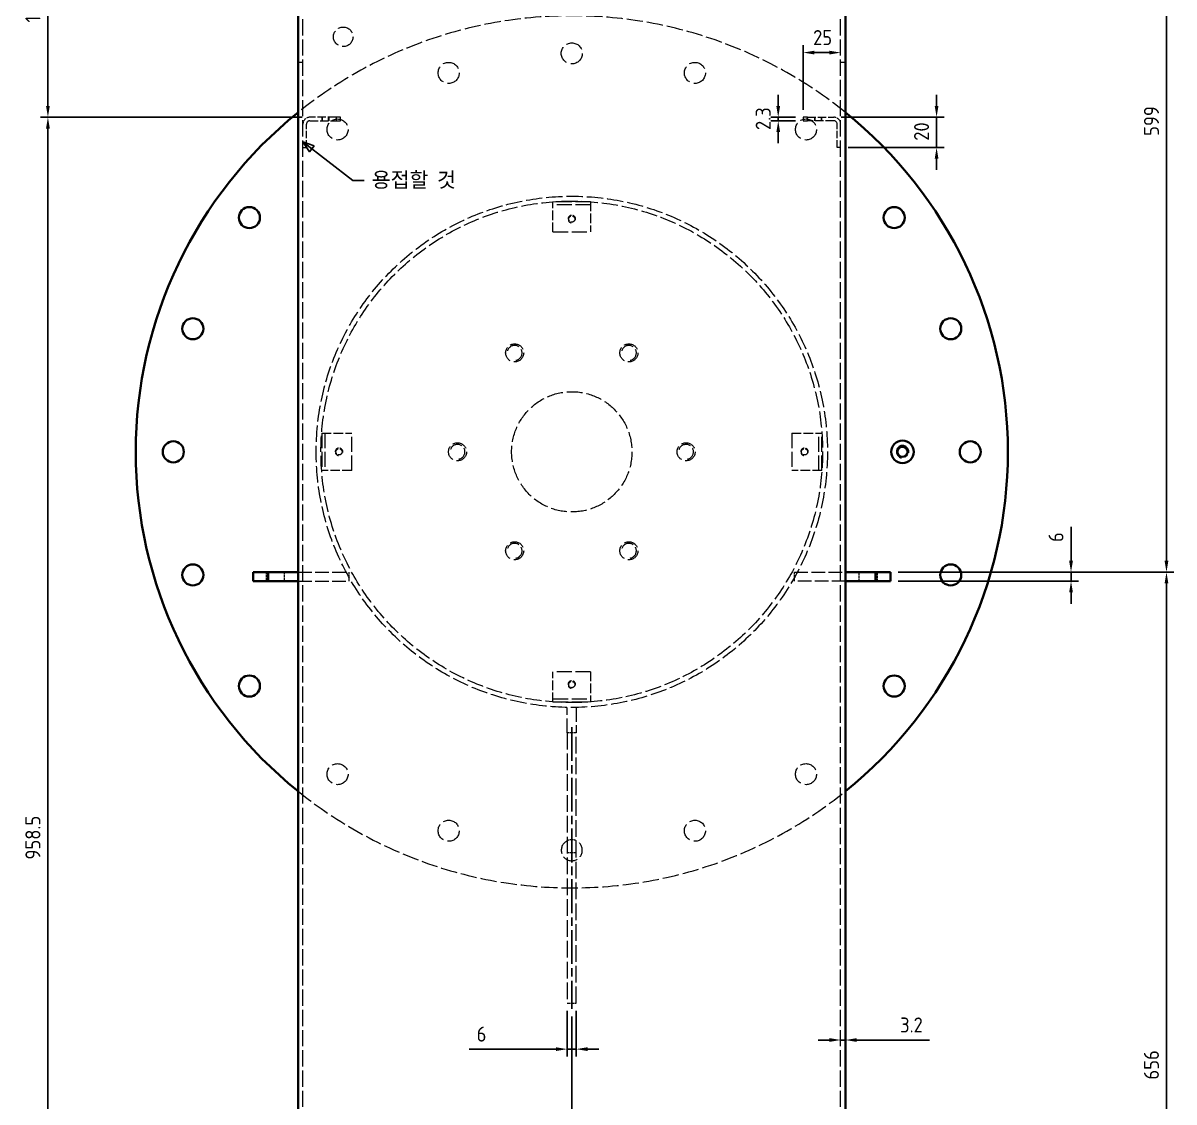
# Model space of a CAD drawing. Header units: millimetres. Extents: x 0 to 4205, y 0 to 2970.
# Drawn here: x 2604 to 3370, y 1052 to 1769 of the extents above; entities that cross this region are included whole.
import ezdxf

# ---------------------------------------------------------------- set-up
doc = ezdxf.new("R2010")
doc.units = ezdxf.units.MM
doc.header["$LTSCALE"] = 5
doc.linetypes.add('CHAIN', pattern=[0.3543, 0.2362, -0.0295, 0.0591, -0.0295])
doc.linetypes.add('DASHED', pattern=[0.2067, 0.1654, -0.0413])
doc.layers.get('0').update_dxf_attribs({"color": 3, "lineweight": 25})
for name, color, linetype, lineweight in [('가려진 것(ISO)', 2, 'DASHED', 18), ('가시적인 것(ISO)', 3, 'Continuous', 40), ('가시적인 좁은 것(ISO)', 3, 'Continuous', 35), ('기호(ISO)', 5, 'Continuous', 25), ('중심선(ISO)', 1, 'Continuous', 25), ('치수(ISO)', 2, 'Continuous', 25)]:
    doc.layers.add(name, color=color, linetype=linetype, lineweight=lineweight)
doc.styles.add('치수 텍스트_PSTEK_POSCO', font='isocp.shx')
doc.dimstyles.new('치수_PSTEK_POSCO', dxfattribs={"dimscale": 5, "dimtxt": 2, "dimasz": 1.5, "dimexe": 1, "dimexo": 1, "dimgap": 1, "dimtad": 1, "dimrnd": 1e-08, "dimdsep": 46, "dimtxsty": '치수 텍스트_PSTEK_POSCO', "dimcen": 0.09, "dimdle": 10, "dimclrd": 7, "dimclre": 7, "dimclrt": 2, "dimadec": 1, "dimazin": 2, "dimtfac": 1, "dimtmove": 0, "dimatfit": 3, "dimldrblk": 'Filled-2', "dimfxl": 0, "dimtolj": 1, "dimlwd": -1, "dimlwe": -1, "dimarcsym": 0})
doc.dimstyles.new('치수_PSTEK_POSCO$7', dxfattribs={"dimscale": 5, "dimtxt": 2, "dimasz": 1.5, "dimexe": 1, "dimexo": 1, "dimgap": 1, "dimtad": 1, "dimrnd": 1e-08, "dimdsep": 46, "dimtxsty": '치수 텍스트_PSTEK_POSCO', "dimcen": 0.09, "dimdle": 10, "dimclrd": 7, "dimclre": 7, "dimclrt": 2, "dimadec": 1, "dimazin": 2, "dimtfac": 1, "dimtmove": 0, "dimatfit": 3, "dimldrblk": 'Filled-2', "dimfxl": 0, "dimtolj": 1, "dimlwd": -1, "dimlwe": -1, "dimarcsym": 0})

# ---------------------------------------------------------------- blocks, each defined once
blk = doc.blocks.new('*D65')
at = {"layer": 'Defpoints', "color": 0, "transparency": 16777216}
for p in [(3151.22, 1093.08), (3148.02, 1080.05), (3151.22, 1080.43)]:
    blk.add_point(p, dxfattribs=at)
at = {"layer": '치수(ISO)', "color": 7, "transparency": 16777216}
for p, q in [((3140.52, 1093.08), (3133.02, 1093.08)), ((3148.02, 1093.08), (3151.22, 1093.08)), ((3158.72, 1093.08), (3207.15, 1093.08))]:
    blk.add_line(p, q, dxfattribs=at)
for points in [[(3140.52, 1094.33), (3140.52, 1091.83), (3148.02, 1093.08)], [(3158.72, 1094.33), (3158.72, 1091.83), (3151.22, 1093.08)]]:
    blk.add_solid(points, dxfattribs=at)
at = {"layer": '치수(ISO)', "color": 2, "transparency": 16777216, "insert": (3187.55, 1103.08), "char_height": 10, "attachment_point": 4, "style": '치수 텍스트_PSTEK_POSCO'}
blk.add_mtext('\\A1;3.2', dxfattribs=at)
blk = doc.blocks.new('Filled-2')
at = {"color": 0}
for p, q in [((0, 0), (-1, 0.33)), ((-1, 0.33), (-1, -0.33)), ((-1, 0), (0, 0)), ((-1, -0.33), (0, 0))]:
    blk.add_line(p, q, dxfattribs=at)
at = {"color": 0, "flags": 128}
blk.add_lwpolyline([(-1, -0.33), (0, 0), (-1, 0.33), (-1, -0.33)], dxfattribs=at)
at = {"color": 0}
blk.add_solid([(-1, -0.33), (0, 0), (-1, 0.33), (-1, -0.33)], dxfattribs=at)
blk = doc.blocks.new('*D120')
at = {"layer": 'Defpoints', "color": 0, "transparency": 16777216}
for p in [(2795.02, 1847.79), (2620.84, 1706.79), (2795.02, 1706.79)]:
    blk.add_point(p, dxfattribs=at)
at = {"layer": '치수(ISO)', "color": 7, "transparency": 16777216}
for p, q in [((2790.02, 1847.79), (2615.84, 1847.79)), ((2620.84, 1840.29), (2620.84, 1714.29)), ((2790.02, 1706.79), (2615.84, 1706.79))]:
    blk.add_line(p, q, dxfattribs=at)
for points in [[(2619.59, 1840.29), (2622.09, 1840.29), (2620.84, 1847.79)], [(2619.59, 1714.29), (2622.09, 1714.29), (2620.84, 1706.79)]]:
    blk.add_solid(points, dxfattribs=at)
at = {"layer": '치수(ISO)', "color": 2, "transparency": 16777216, "insert": (2610.84, 1769.79), "char_height": 10, "attachment_point": 4, "rotation": 90, "style": '치수 텍스트_PSTEK_POSCO'}
blk.add_mtext('\\A1;141', dxfattribs=at)
blk = doc.blocks.new('*D121')
at = {"layer": 'Defpoints', "color": 0, "transparency": 16777216}
for p in [(2795.02, 1706.79), (2620.84, 748.29), (2772.22, 748.29)]:
    blk.add_point(p, dxfattribs=at)
at = {"layer": '치수(ISO)', "color": 7, "transparency": 16777216}
for p, q in [((2790.02, 1706.79), (2615.84, 1706.79)), ((2620.84, 1699.29), (2620.84, 755.79)), ((2767.22, 748.29), (2615.84, 748.29))]:
    blk.add_line(p, q, dxfattribs=at)
for points in [[(2619.59, 1699.29), (2622.09, 1699.29), (2620.84, 1706.79)], [(2619.59, 755.79), (2622.09, 755.79), (2620.84, 748.29)]]:
    blk.add_solid(points, dxfattribs=at)
at = {"layer": '치수(ISO)', "color": 2, "transparency": 16777216, "insert": (2610.84, 1213.12), "char_height": 10, "attachment_point": 4, "rotation": 90, "style": '치수 텍스트_PSTEK_POSCO'}
blk.add_mtext('\\A1;958.5', dxfattribs=at)
blk = doc.blocks.new('*D150')
at = {"layer": 'Defpoints', "color": 0, "transparency": 16777216}
for p in [(3148.02, 1749.82), (3148.02, 1749.82), (3123.02, 1706.79)]:
    blk.add_point(p, dxfattribs=at)
at = {"layer": '치수(ISO)', "color": 7, "transparency": 16777216}
for p, q in [((3123.02, 1711.79), (3123.02, 1754.82)), ((3130.52, 1749.82), (3140.52, 1749.82))]:
    blk.add_line(p, q, dxfattribs=at)
for points in [[(3130.52, 1751.07), (3130.52, 1748.57), (3123.02, 1749.82)], [(3140.52, 1751.07), (3140.52, 1748.57), (3148.02, 1749.82)]]:
    blk.add_solid(points, dxfattribs=at)
at = {"layer": '치수(ISO)', "color": 2, "transparency": 16777216, "insert": (3129.69, 1759.82), "char_height": 10, "attachment_point": 4, "style": '치수 텍스트_PSTEK_POSCO'}
blk.add_mtext('\\A1;25', dxfattribs=at)
blk = doc.blocks.new('*D151')
at = {"layer": 'Defpoints', "color": 0, "transparency": 16777216}
for p in [(3143.42, 1706.79), (3148.02, 1686.79), (3211.82, 1686.79)]:
    blk.add_point(p, dxfattribs=at)
at = {"layer": '치수(ISO)', "color": 7, "transparency": 16777216}
for p, q in [((3211.82, 1714.29), (3211.82, 1721.79)), ((3148.42, 1706.79), (3216.82, 1706.79)), ((3211.82, 1706.79), (3211.82, 1686.79)), ((3153.02, 1686.79), (3216.82, 1686.79)), ((3211.82, 1679.29), (3211.82, 1671.79))]:
    blk.add_line(p, q, dxfattribs=at)
for points in [[(3210.57, 1714.29), (3213.07, 1714.29), (3211.82, 1706.79)], [(3210.57, 1679.29), (3213.07, 1679.29), (3211.82, 1686.79)]]:
    blk.add_solid(points, dxfattribs=at)
at = {"layer": '치수(ISO)', "color": 2, "transparency": 16777216, "insert": (3201.82, 1691.15), "char_height": 10, "attachment_point": 4, "rotation": 90, "style": '치수 텍스트_PSTEK_POSCO'}
blk.add_mtext('\\A1;20', dxfattribs=at)
blk = doc.blocks.new('*D152')
at = {"layer": 'Defpoints', "color": 0, "transparency": 16777216}
for p in [(3106.52, 1706.79), (3123.02, 1706.79), (3123.02, 1704.49)]:
    blk.add_point(p, dxfattribs=at)
at = {"layer": '치수(ISO)', "color": 7, "transparency": 16777216}
for p, q in [((3106.52, 1714.29), (3106.52, 1721.79)), ((3118.02, 1706.79), (3101.52, 1706.79)), ((3118.02, 1704.49), (3101.52, 1704.49)), ((3106.52, 1704.49), (3106.52, 1706.79)), ((3106.52, 1696.99), (3106.52, 1689.49))]:
    blk.add_line(p, q, dxfattribs=at)
for points in [[(3105.27, 1714.29), (3107.77, 1714.29), (3106.52, 1706.79)], [(3105.27, 1696.99), (3107.77, 1696.99), (3106.52, 1704.49)]]:
    blk.add_solid(points, dxfattribs=at)
at = {"layer": '치수(ISO)', "color": 2, "transparency": 16777216, "insert": (3096.52, 1698.3), "char_height": 10, "attachment_point": 4, "rotation": 90, "style": '치수 텍스트_PSTEK_POSCO'}
blk.add_mtext('\\A1;2.3', dxfattribs=at)
blk = doc.blocks.new('*D168')
at = {"layer": 'Defpoints', "color": 0, "transparency": 16777216}
for p in [(3178.22, 2003.29), (3364.7, 2003.29), (3181.22, 1404.29)]:
    blk.add_point(p, dxfattribs=at)
at = {"layer": '치수(ISO)', "color": 7, "transparency": 16777216}
for p, q in [((3183.22, 2003.29), (3369.7, 2003.29)), ((3364.7, 1411.79), (3364.7, 1995.79)), ((3186.22, 1404.29), (3369.7, 1404.29))]:
    blk.add_line(p, q, dxfattribs=at)
for points in [[(3363.45, 1995.79), (3365.95, 1995.79), (3364.7, 2003.29)], [(3363.45, 1411.79), (3365.95, 1411.79), (3364.7, 1404.29)]]:
    blk.add_solid(points, dxfattribs=at)
at = {"layer": '치수(ISO)', "color": 2, "transparency": 16777216, "insert": (3354.7, 1694.41), "char_height": 10, "attachment_point": 4, "rotation": 90, "style": '치수 텍스트_PSTEK_POSCO'}
blk.add_mtext('\\A1;599', dxfattribs=at)
blk = doc.blocks.new('*D169')
at = {"layer": 'Defpoints', "color": 0, "transparency": 16777216}
for p in [(3181.22, 1404.29), (3166.22, 748.29), (3364.7, 748.29)]:
    blk.add_point(p, dxfattribs=at)
at = {"layer": '치수(ISO)', "color": 7, "transparency": 16777216}
for p, q in [((3186.22, 1404.29), (3369.7, 1404.29)), ((3364.7, 1396.79), (3364.7, 755.79)), ((3171.22, 748.29), (3369.7, 748.29))]:
    blk.add_line(p, q, dxfattribs=at)
for points in [[(3363.45, 1396.79), (3365.95, 1396.79), (3364.7, 1404.29)], [(3363.45, 755.79), (3365.95, 755.79), (3364.7, 748.29)]]:
    blk.add_solid(points, dxfattribs=at)
at = {"layer": '치수(ISO)', "color": 2, "transparency": 16777216, "insert": (3354.7, 1066.74), "char_height": 10, "attachment_point": 4, "rotation": 90, "style": '치수 텍스트_PSTEK_POSCO'}
blk.add_mtext('\\A1;656', dxfattribs=at)
blk = doc.blocks.new('*D170')
at = {"layer": 'Defpoints', "color": 0, "transparency": 16777216}
for p in [(3181.22, 1404.29), (3301.24, 1404.29), (3181.22, 1398.29)]:
    blk.add_point(p, dxfattribs=at)
at = {"layer": '치수(ISO)', "color": 7, "transparency": 16777216}
for p, q in [((3301.24, 1411.79), (3301.24, 1434.38)), ((3186.22, 1404.29), (3306.24, 1404.29)), ((3301.24, 1398.29), (3301.24, 1404.29)), ((3186.22, 1398.29), (3306.24, 1398.29)), ((3301.24, 1390.79), (3301.24, 1383.29))]:
    blk.add_line(p, q, dxfattribs=at)
for points in [[(3299.99, 1411.79), (3302.49, 1411.79), (3301.24, 1404.29)], [(3299.99, 1390.79), (3302.49, 1390.79), (3301.24, 1398.29)]]:
    blk.add_solid(points, dxfattribs=at)
at = {"layer": '치수(ISO)', "color": 2, "transparency": 16777216, "insert": (3291.24, 1424.29), "char_height": 10, "attachment_point": 4, "rotation": 90, "style": '치수 텍스트_PSTEK_POSCO'}
blk.add_mtext('\\A1;6', dxfattribs=at)
blk = doc.blocks.new('*D171')
at = {"layer": 'Defpoints', "color": 0, "transparency": 16777216}
for p in [(2969.22, 1113.74), (2787.22, 1071.98), (2787.22, 1024.66)]:
    blk.add_point(p, dxfattribs=at)
at = {"layer": '치수(ISO)', "color": 7, "transparency": 16777216}
for p, q in [((2969.22, 1108.74), (2969.22, 1019.66)), ((2961.72, 1024.66), (2794.72, 1024.66))]:
    blk.add_line(p, q, dxfattribs=at)
for points in [[(2794.72, 1025.91), (2794.72, 1023.41), (2787.22, 1024.66)], [(2961.72, 1025.91), (2961.72, 1023.41), (2969.22, 1024.66)]]:
    blk.add_solid(points, dxfattribs=at)
at = {"layer": '치수(ISO)', "color": 2, "transparency": 16777216, "insert": (2869.92, 1034.66), "char_height": 10, "attachment_point": 4, "style": '치수 텍스트_PSTEK_POSCO'}
blk.add_mtext('\\A1;182', dxfattribs=at)
blk = doc.blocks.new('*D172')
at = {"layer": 'Defpoints', "color": 0, "transparency": 16777216}
for p in [(2966.22, 1117.49), (2972.22, 1117.49), (2972.22, 1087.01)]:
    blk.add_point(p, dxfattribs=at)
at = {"layer": '치수(ISO)', "color": 7, "transparency": 16777216}
for p, q in [((2966.22, 1112.49), (2966.22, 1082.01)), ((2972.22, 1112.49), (2972.22, 1082.01)), ((2958.72, 1087.01), (2900.96, 1087.01)), ((2972.22, 1087.01), (2966.22, 1087.01)), ((2979.72, 1087.01), (2987.22, 1087.01))]:
    blk.add_line(p, q, dxfattribs=at)
for points in [[(2958.72, 1088.26), (2958.72, 1085.76), (2966.22, 1087.01)], [(2979.72, 1088.26), (2979.72, 1085.76), (2972.22, 1087.01)]]:
    blk.add_solid(points, dxfattribs=at)
at = {"layer": '치수(ISO)', "color": 2, "transparency": 16777216, "insert": (2905.96, 1097.01), "char_height": 10, "attachment_point": 4, "style": '치수 텍스트_PSTEK_POSCO'}
blk.add_mtext('\\A1;6', dxfattribs=at)
blk = doc.blocks.new('*D173')
at = {"layer": 'Defpoints', "color": 0, "transparency": 16777216}
for p in [(2969.22, 1113.74), (3151.22, 1066.46), (3151.22, 1024.66)]:
    blk.add_point(p, dxfattribs=at)
at = {"layer": '치수(ISO)', "color": 7, "transparency": 16777216}
for p, q in [((2969.22, 1108.74), (2969.22, 1019.66)), ((2976.72, 1024.66), (3143.72, 1024.66))]:
    blk.add_line(p, q, dxfattribs=at)
for points in [[(2976.72, 1025.91), (2976.72, 1023.41), (2969.22, 1024.66)], [(3143.72, 1025.91), (3143.72, 1023.41), (3151.22, 1024.66)]]:
    blk.add_solid(points, dxfattribs=at)
at = {"layer": '치수(ISO)', "color": 2, "transparency": 16777216, "insert": (3051.92, 1034.66), "char_height": 10, "attachment_point": 4, "style": '치수 텍스트_PSTEK_POSCO'}
blk.add_mtext('\\A1;182', dxfattribs=at)

msp = doc.modelspace()

# ---------------------------------------------------------------- linework, layer by layer
at = {"layer": '가려진 것(ISO)', "ltscale": 13.010388}
for p, q in [((2790.4242, 752.7852), (2790.4242, 2003.2852)), ((3148.0242, 752.7852), (3148.0242, 2003.2852))]:
    msp.add_line(p, q, dxfattribs=at)
at = {"layer": '가려진 것(ISO)', "ltscale": 1.218906}
for p, q in [((2790.4242, 1743.2852), (2787.2242, 1743.2852)), ((3151.2242, 1743.2852), (3148.0242, 1743.2852))]:
    msp.add_line(p, q, dxfattribs=at)
at = {"layer": '가려진 것(ISO)', "ltscale": 5.866365}
for p, q in [((2792.7242, 1686.7852), (2792.7242, 1702.1852)), ((3145.7242, 1686.7852), (3145.7242, 1702.1852))]:
    msp.add_line(p, q, dxfattribs=at)
at = {"layer": '가려진 것(ISO)', "ltscale": 6.628244}
for p, q in [((2812.4242, 1706.7852), (2795.0242, 1706.7852)), ((2795.0242, 1704.4852), (2812.4242, 1704.4852)), ((3126.0242, 1706.7852), (3143.4242, 1706.7852)), ((3143.4242, 1704.4852), (3126.0242, 1704.4852))]:
    msp.add_line(p, q, dxfattribs=at)
at = {"layer": '가려진 것(ISO)', "ltscale": 0.87606}
for p, q in [((2802.9242, 1706.7852), (2802.9242, 1704.4852)), ((2803.3572, 1704.4852), (2803.3572, 1706.7852)), ((2807.4912, 1704.4852), (2807.4912, 1706.7852)), ((2807.9242, 1704.4852), (2807.9242, 1706.7852)), ((2812.4242, 1706.7852), (2812.4242, 1704.4852)), ((2815.4242, 1704.4852), (2815.4242, 1706.7852)), ((3123.0242, 1706.7852), (3123.0242, 1704.4852)), ((3126.0242, 1704.4852), (3126.0242, 1706.7852)), ((3130.5242, 1706.7852), (3130.5242, 1704.4852)), ((3130.9572, 1706.7852), (3130.9572, 1704.4852)), ((3135.0912, 1706.7852), (3135.0912, 1704.4852)), ((3135.5242, 1704.4852), (3135.5242, 1706.7852)), ((2790.4242, 1686.7852), (2792.7242, 1686.7852)), ((3148.0242, 1686.7852), (3145.7242, 1686.7852))]:
    msp.add_line(p, q, dxfattribs=at)
at = {"layer": '가려진 것(ISO)', "ltscale": 1.616089}
for p, q in [((2815.4242, 1706.7852), (2812.4242, 1706.7852)), ((2812.4242, 1704.4852), (2815.4242, 1704.4852)), ((3126.0242, 1706.7852), (3123.0242, 1706.7852)), ((3123.0242, 1704.4852), (3126.0242, 1704.4852))]:
    msp.add_line(p, q, dxfattribs=at)
at = {"layer": '가려진 것(ISO)', "ltscale": 7.618686}
for p, q in [((2956.7242, 1630.5852), (2956.7242, 1650.5852)), ((2981.7242, 1650.5852), (2981.7242, 1630.5852)), ((2802.9242, 1496.7852), (2822.9242, 1496.7852)), ((3115.5242, 1496.7852), (3135.5242, 1496.7852)), ((2822.9242, 1471.7852), (2802.9242, 1471.7852)), ((3135.5242, 1471.7852), (3115.5242, 1471.7852)), ((2956.7242, 1317.9852), (2956.7242, 1337.9852)), ((2981.7242, 1337.9852), (2981.7242, 1317.9852))]:
    msp.add_line(p, q, dxfattribs=at)
at = {"layer": '가려진 것(ISO)', "ltscale": 12.094824}
for p, q in [((2981.7242, 1650.5852), (2956.7242, 1650.5852)), ((2981.7242, 1648.5852), (2956.7242, 1648.5852)), ((2956.7242, 1630.5852), (2981.7242, 1630.5852)), ((2802.9242, 1496.7852), (2802.9242, 1471.7852)), ((2804.9242, 1496.7852), (2804.9242, 1471.7852)), ((2822.9242, 1471.7852), (2822.9242, 1496.7852)), ((3115.5242, 1496.7852), (3115.5242, 1471.7852)), ((3133.5242, 1471.7852), (3133.5242, 1496.7852)), ((3135.5242, 1471.7852), (3135.5242, 1496.7852)), ((2981.7242, 1337.9852), (2956.7242, 1337.9852)), ((2956.7242, 1319.9852), (2981.7242, 1319.9852)), ((2956.7242, 1317.9852), (2981.7242, 1317.9852))]:
    msp.add_line(p, q, dxfattribs=at)
at = {"layer": '가려진 것(ISO)', "ltscale": 2.285536}
for p, q in [((2766.2242, 1398.2852), (2766.2242, 1404.2852)), ((2778.2242, 1398.2852), (2778.2242, 1404.2852)), ((2821.2242, 1398.2852), (2821.2242, 1404.2852)), ((3117.2242, 1398.2852), (3117.2242, 1404.2852)), ((3160.2242, 1404.2852), (3160.2242, 1398.2852)), ((3172.2242, 1404.2852), (3172.2242, 1398.2852)), ((2972.2242, 1297.4852), (2966.2242, 1297.4852)), ((2972.2242, 1217.4852), (2966.2242, 1217.4852)), ((2966.2242, 1117.4852), (2972.2242, 1117.4852))]:
    msp.add_line(p, q, dxfattribs=at)
at = {"layer": '가려진 것(ISO)', "ltscale": 10.965973}
for p, q in [((2787.2242, 1404.2852), (2821.2242, 1404.2852)), ((3117.2242, 1404.2852), (3151.2242, 1404.2852)), ((2787.2242, 1398.2852), (2821.2242, 1398.2852)), ((3151.2242, 1398.2852), (3117.2242, 1398.2852))]:
    msp.add_line(p, q, dxfattribs=at)
at = {"layer": '가려진 것(ISO)', "ltscale": 11.512446}
for p, q in [((2966.2242, 1297.4852), (2966.2242, 1314.3117)), ((2972.2242, 1314.3117), (2972.2242, 1297.4852))]:
    msp.add_line(p, q, dxfattribs=at)
at = {"layer": '가려진 것(ISO)', "ltscale": 13.397343}
for p, q in [((2966.2242, 1297.4852), (2966.2242, 1117.4852)), ((2972.2242, 1117.4852), (2972.2242, 1297.4852))]:
    msp.add_line(p, q, dxfattribs=at)
at = {"layer": '가려진 것(ISO)', "ltscale": 13.172297}
msp.add_circle((2817.2242, 1760.2852), 6.5, dxfattribs=at)
at = {"layer": '가려진 것(ISO)', "ltscale": 14.18555}
for centre in [(2969.2242, 1749.2852), (2887.3347, 1736.3152), (3051.1137, 1736.3152), (2813.4612, 1698.6747), (3124.9873, 1698.6747), (2813.4612, 1269.8957), (3124.9873, 1269.8957), (2887.3347, 1232.2552), (3051.1137, 1232.2552)]:
    msp.add_circle(centre, 7, dxfattribs=at)
at = {"layer": '가려진 것(ISO)', "ltscale": 13.082514}
msp.add_circle((2969.2242, 1484.2852), 170, dxfattribs=at)
at = {"layer": '가려진 것(ISO)', "ltscale": 13.000823}
msp.add_circle((2969.2242, 1484.2852), 166.8, dxfattribs=at)
at = {"layer": '가려진 것(ISO)', "ltscale": 4.94729}
for centre in [(2969.2242, 1639.0852), (2814.4242, 1484.2852), (3124.0242, 1484.2852), (2969.2242, 1329.4852)]:
    msp.add_circle(centre, 2.067, dxfattribs=at)
at = {"layer": '가려진 것(ISO)', "ltscale": 12.159042}
for centre in [(2931.2242, 1550.1031), (3007.2242, 1550.1031), (2893.2242, 1484.2852), (3045.2242, 1484.2852), (2931.2242, 1418.4673), (3007.2242, 1418.4673)]:
    msp.add_circle(centre, 6, dxfattribs=at)
at = {"layer": '가려진 것(ISO)', "ltscale": 12.798992}
msp.add_circle((2969.2242, 1484.2852), 40, dxfattribs=at)
at = {"layer": '가려진 것(ISO)', "ltscale": 13.129152}
for start, end in [(51.1277391, 128.8722609), (231.1277391, 308.8722609)]:
    msp.add_arc((2969.2242, 1484.2852), 290, start, end, dxfattribs=at)
at = {"layer": '가려진 것(ISO)', "ltscale": 2.752439}
for centre, start, end in [((2795.0242, 1702.1852), 90, 180), ((3143.4242, 1702.1852), 0, 90)]:
    msp.add_arc(centre, 4.6, start, end, dxfattribs=at)
at = {"layer": '가려진 것(ISO)', "ltscale": 1.37617}
for centre, start, end in [((2795.0242, 1702.1852), 90, 180), ((3143.4242, 1702.1852), 0, 90)]:
    msp.add_arc(centre, 2.3, start, end, dxfattribs=at)
at = {"layer": '가려진 것(ISO)', "ltscale": 4.487736}
for centre in [(2969.2242, 1639.0852), (2814.4242, 1484.2852), (3124.0242, 1484.2852), (2969.2242, 1329.4852)]:
    msp.add_arc(centre, 2.5, 350, 260, dxfattribs=at)
at = {"layer": '가려진 것(ISO)', "ltscale": 11.285111}
for centre in [(2931.2242, 1550.1031), (3007.2242, 1550.1031), (2893.2242, 1484.2852), (3045.2242, 1484.2852), (2931.2242, 1418.4673), (3007.2242, 1418.4673)]:
    msp.add_arc(centre, 4.95, 280, 190, dxfattribs=at)
at = {"layer": '가려진 것(ISO)', "ltscale": 12.185629}
msp.add_arc((2969.2242, 1219.2852), 7, 115.3769335, 64.6230665, dxfattribs=at)
at = {"layer": '가려진 것(ISO)', "ltscale": 2.362011}
msp.add_arc((2969.2242, 1219.2852), 7, 64.6230665, 115.3769335, dxfattribs=at)
at = {"layer": '가시적인 것(ISO)'}
for p, q in [((2787.2242, 752.7852), (2787.2242, 1997.2852)), ((3151.2242, 752.7852), (3151.2242, 1997.2852)), ((2767.2242, 1404.2852), (2757.2242, 1404.2852)), ((2757.2242, 1404.2852), (2757.2242, 1398.2852)), ((2767.2242, 1398.2852), (2767.2242, 1404.2852)), ((2767.2242, 1404.2852), (2787.2242, 1404.2852)), ((2787.2242, 1398.2852), (2787.2242, 1404.2852)), ((3151.2242, 1404.2852), (3171.2242, 1404.2852)), ((3151.2242, 1398.2852), (3151.2242, 1404.2852)), ((3181.2242, 1404.2852), (3171.2242, 1404.2852)), ((3171.2242, 1404.2852), (3171.2242, 1398.2852)), ((3181.2242, 1398.2852), (3181.2242, 1404.2852)), ((2757.2242, 1398.2852), (2767.2242, 1398.2852)), ((2767.2242, 1398.2852), (2787.2242, 1398.2852)), ((3151.2242, 1398.2852), (3171.2242, 1398.2852)), ((3171.2242, 1398.2852), (3181.2242, 1398.2852))]:
    msp.add_line(p, q, dxfattribs=at)
for centre, radius in [((2754.8347, 1640.0483), 7), ((3183.6137, 1640.0483), 7), ((2717.1943, 1566.1747), 7), ((3221.2542, 1566.1747), 7), ((2704.2242, 1484.2852), 7), ((3189.2242, 1484.2852), 7.5), ((3189.2242, 1484.2852), 3.3235), ((3234.2242, 1484.2852), 7), ((2717.1943, 1402.3957), 7), ((3221.2542, 1402.3957), 7), ((2754.8347, 1328.5221), 7), ((3183.6137, 1328.5221), 7)]:
    msp.add_circle(centre, radius, dxfattribs=at)
for start, end in [(128.8722609, 231.1277391), (308.8722609, 51.1277391)]:
    msp.add_arc((2969.2242, 1484.2852), 290, start, end, dxfattribs=at)
at = {"layer": '가시적인 좁은 것(ISO)'}
msp.add_arc((3189.2242, 1484.2852), 4, 350, 260, dxfattribs=at)
at = {"layer": '중심선(ISO)', "linetype": 'CHAIN', "ltscale": 19.051651}
msp.add_line((2969.2242, 1301.2352), (2969.2242, 1113.7352), dxfattribs=at)

# ---------------------------------------------------------------- texts
at = {"layer": '기호(ISO)', "color": 2, "insert": (2836.1982, 1664.7279), "char_height": 10, "width": 66.185939, "attachment_point": 4, "style": '치수 텍스트_PSTEK_POSCO'}
msp.add_mtext('{\\fISOCP|b0|i0;\\H10.0000;용접할 것}', dxfattribs=at)

# ---------------------------------------------------------------- dimensions: what is measured, and where the dimension line sits
at = {"layer": '치수(ISO)', "color": 7}
for base, p1, p2, angle, override, picture, middle in [((3364.6965, 2003.2852), (3181.2242, 1404.2852), (3178.2242, 2003.2852), 90, {"dimdec": 2, "dimtp": 0, "dimtm": 0, "dimtdec": 2, "dimtofl": 0, "dimatfit": 1}, '*D168', (3364.6965, 1703.7852)), ((2620.8402, 1706.7852), (2795.0242, 1847.7852), (2795.0242, 1706.7852), 90, {"dimdec": 2, "dimtp": 0, "dimtm": 0, "dimtdec": 2, "dimtofl": 0, "dimatfit": 1}, '*D120', (2620.8402, 1777.2852)), ((3106.5207, 1706.7852), (3123.0242, 1704.4852), (3123.0242, 1706.7852), 90, {"dimdec": 2, "dimtp": 0, "dimtm": 0, "dimtdec": 2, "dimtofl": 1, "dimatfit": 1}, '*D152', (3106.5207, 1705.6352)), ((3211.8235, 1686.7852), (3143.4242, 1706.7852), (3148.0242, 1686.7852), 270, {"dimdec": 2, "dimtp": 0, "dimtm": 0, "dimtdec": 2, "dimtofl": 1, "dimatfit": 1}, '*D151', (3211.8235, 1696.7852)), ((2620.8402, 748.2852), (2795.0242, 1706.7852), (2772.2242, 748.2852), 90, {"dimdec": 2, "dimtp": 0, "dimtm": 0, "dimtdec": 2, "dimtofl": 0, "dimatfit": 1}, '*D121', (2620.8402, 1227.5352)), ((3301.2435, 1404.2852), (3181.2242, 1398.2852), (3181.2242, 1404.2852), 90, {"dimdec": 2, "dimtp": 0, "dimtm": 0, "dimtdec": 2, "dimtofl": 1, "dimatfit": 1}, '*D170', (3301.2435, 1426.8325)), ((3364.6965, 748.2852), (3181.2242, 1404.2852), (3166.2242, 748.2852), 90, {"dimdec": 2, "dimtp": 0, "dimtm": 0, "dimtdec": 2, "dimtofl": 0, "dimatfit": 1}, '*D169', (3364.6965, 1076.2852)), ((2787.2242, 1024.6629), (2969.2242, 1113.7352), (2787.2242, 1071.9769), 180, {"dimdec": 2, "dimse2": 1, "dimtp": 0, "dimtm": 0, "dimtdec": 2, "dimtofl": 0, "dimatfit": 1}, '*D171', (2878.2242, 1024.6629)), ((2972.2242, 1087.0131), (2966.2242, 1117.4852), (2972.2242, 1117.4852), 180, {"dimdec": 2, "dimtp": 0, "dimtm": 0, "dimtdec": 2, "dimtofl": 1, "dimatfit": 1}, '*D172', (2908.5082, 1087.0131)), ((3151.2242, 1024.6629), (2969.2242, 1113.7352), (3151.2242, 1066.4629), 180, {"dimdec": 2, "dimse2": 1, "dimtp": 0, "dimtm": 0, "dimtdec": 2, "dimtofl": 0, "dimatfit": 1}, '*D173', (3060.2242, 1024.6629))]:
    dim = msp.add_linear_dim(base=base, p1=p1, p2=p2, angle=angle, dimstyle='치수_PSTEK_POSCO', override=override, dxfattribs=at)
    dim.commit()
    dim.dimension.update_dxf_attribs({"geometry": picture, "text_midpoint": middle, "dimtype": 160})
for base, p1, p2, override, picture, middle in [((3148.0242, 1749.8163), (3123.0242, 1706.7852), (3148.0242, 1749.8163), {"dimdec": 2, "dimse2": 1, "dimtp": 0, "dimtm": 0, "dimtdec": 2, "dimtofl": 0, "dimatfit": 1}, '*D150', (3135.5242, 1749.8163)), ((3151.2242, 1093.0752), (3148.0242, 1080.0498), (3151.2242, 1080.4347), {"dimdec": 2, "dimse1": 1, "dimse2": 1, "dimtp": 0, "dimtm": 0, "dimtdec": 2, "dimtofl": 1, "dimatfit": 1}, '*D65', (3194.8542, 1093.0752))]:
    dim = msp.add_linear_dim(base=base, p1=p1, p2=p2, dimstyle='치수_PSTEK_POSCO', override=override, dxfattribs=at)
    dim.commit()
    dim.dimension.update_dxf_attribs({"geometry": picture, "text_midpoint": middle, "dimtype": 160})

# ---------------------------------------------------------------- leaders
at = {"layer": '기호(ISO)', "color": 7, "annotation_type": 0, "has_hookline": 1, "hookline_direction": 0, "text_width": 55.8709}
msp.add_leader([(2790.4242, 1690.3623), (2823.6982, 1664.7279), (2831.1982, 1664.7279)], dimstyle='치수_PSTEK_POSCO$7', override={"dimtad": 0}, dxfattribs=at)

doc.saveas('drawing.dxf')
